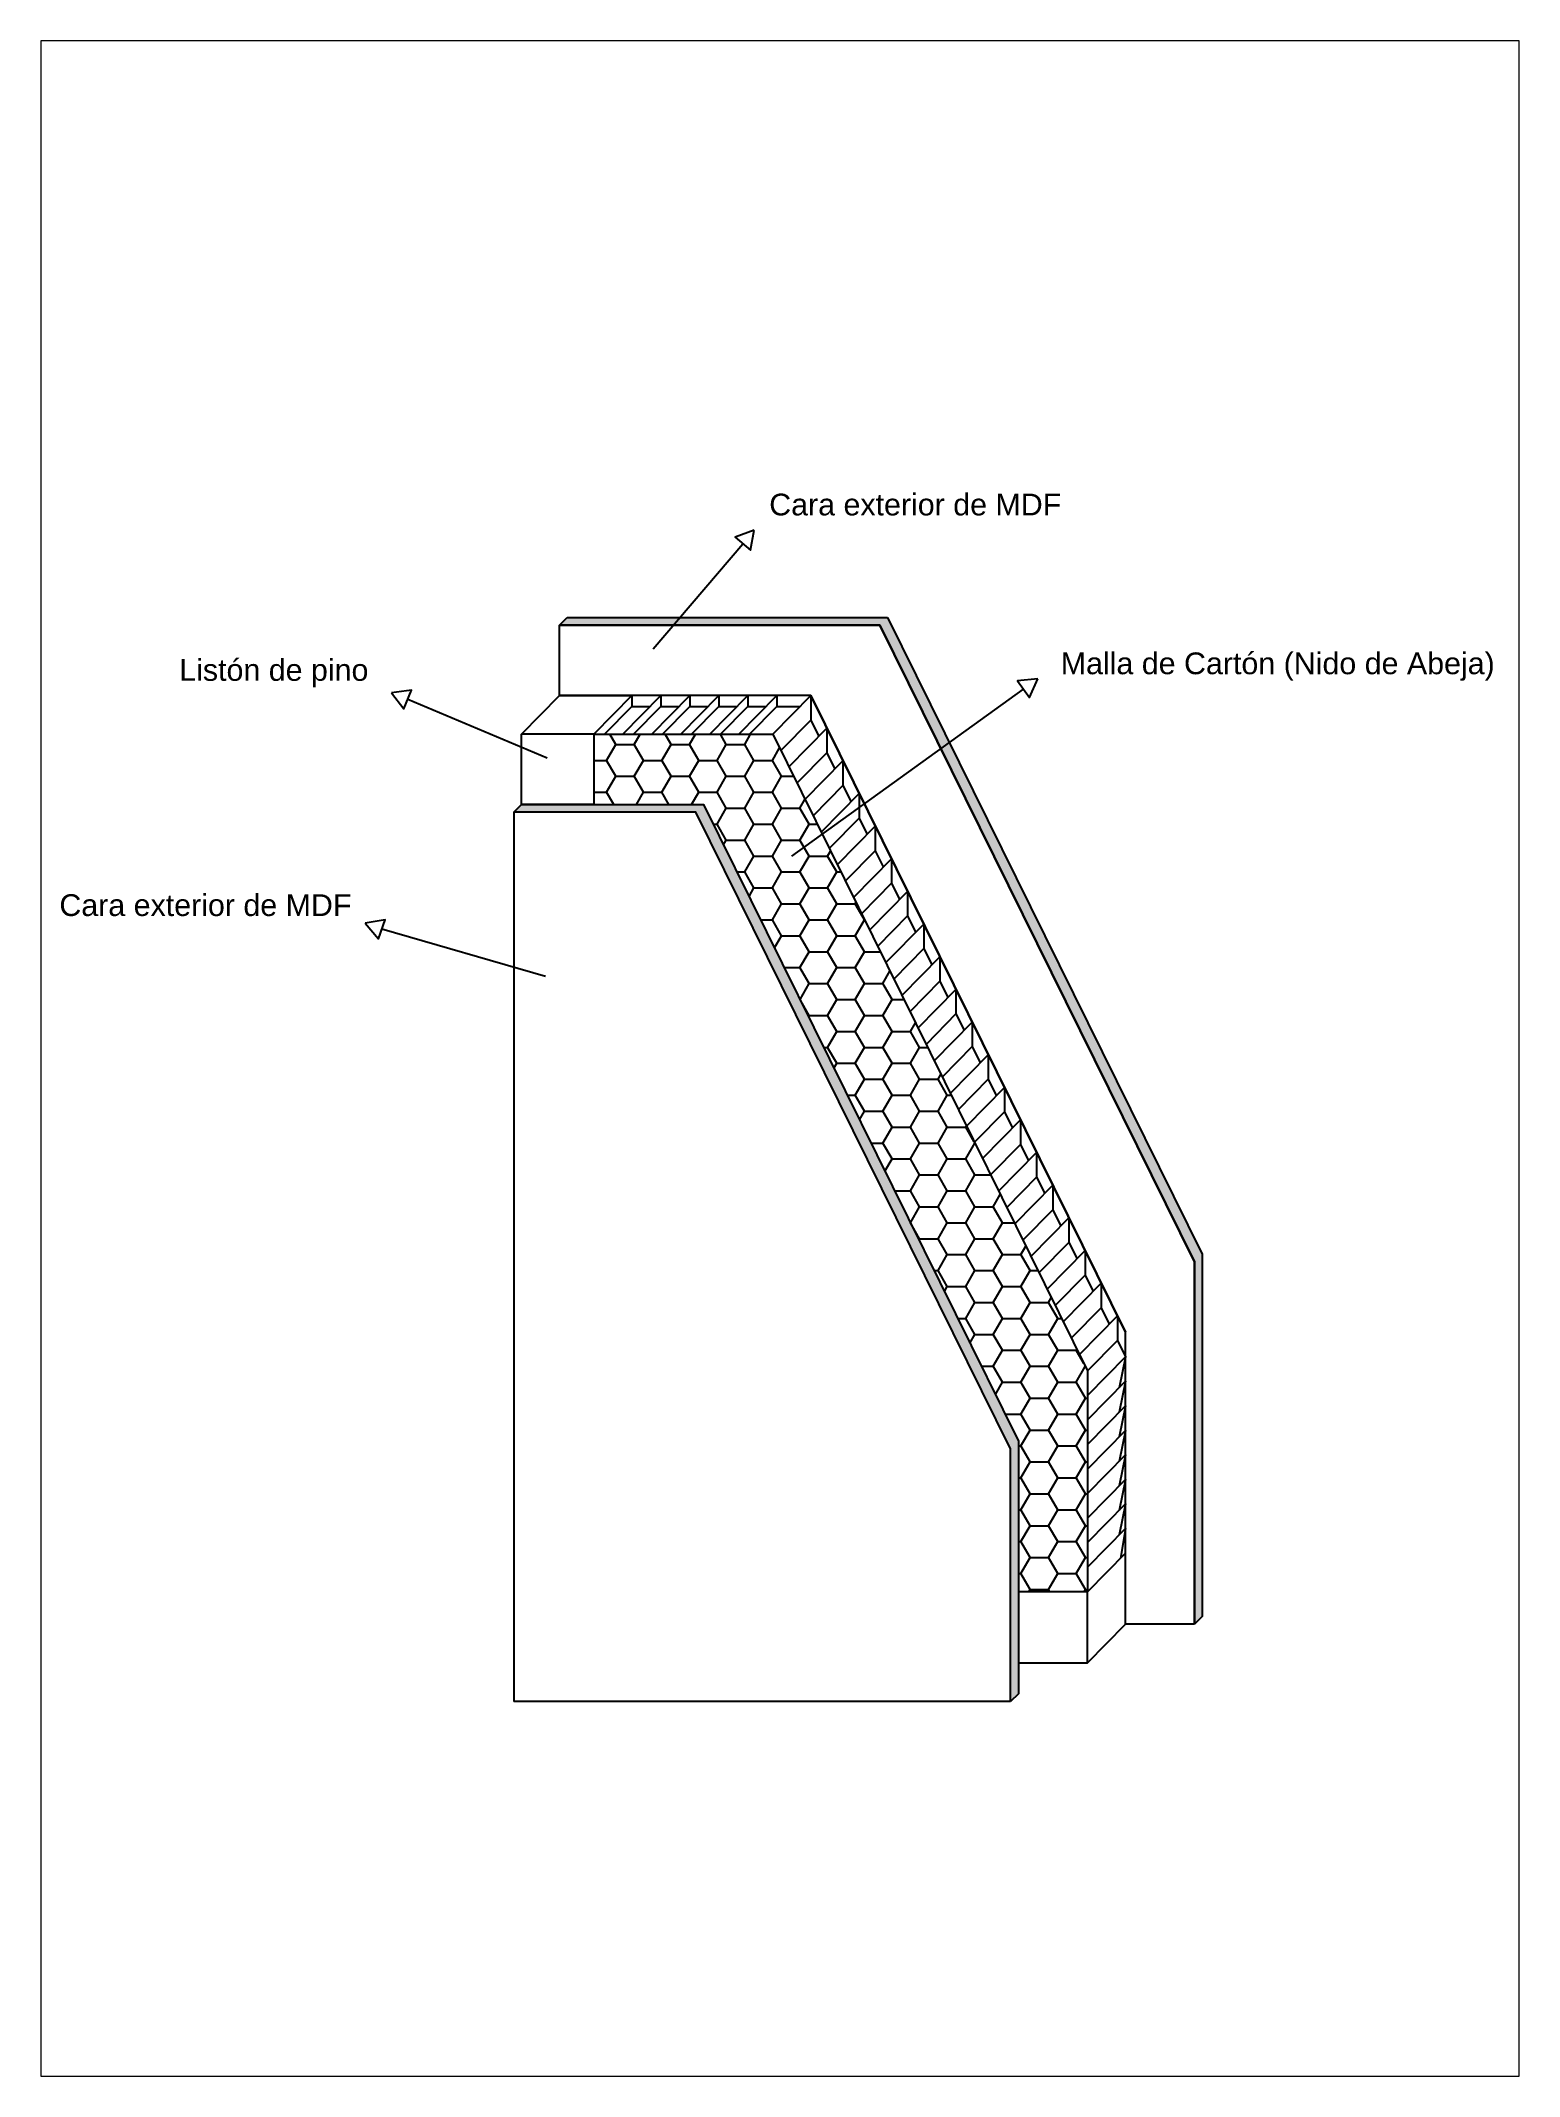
# Paper-space layout 'Presentación1' of a CAD drawing. Header units: millimetres. Extents: x 9 to 191, y 0 to 251.
# The model-space entities are those that its viewports show. They can reach past a viewport. Long polylines and large blocks are cut down to what shows.
import ezdxf

# ---------------------------------------------------------------- set-up
doc = ezdxf.new("R2010")
doc.units = ezdxf.units.MM
doc.layers.add('Capa1', color=252, linetype='Continuous')
doc.layers.add('Capa3', color=7, linetype='Continuous', plot=False)
doc.styles.get("Standard").update_dxf_attribs({"font": 'txt.shx'})

msp = doc.modelspace()

# ---------------------------------------------------------------- hatches: boundary and pattern name
at = {"layer": 'Capa1'}
for points in [[(1063.084, 2484.776), (1073.734, 2495.612), (1515.508, 2495.612), (1504.858, 2484.776)], [(1939.053, 1106.697), (1939.053, 1606.416), (1504.858, 2484.776), (1515.508, 2495.612), (1949.703, 1617.252), (1949.703, 1117.533)], [(1685.472, 1000), (1685.472, 1348.413), (1251.277, 2226.773), (1000, 2226.773), (1010.65, 2237.609), (1261.927, 2237.609), (1696.122, 1359.249), (1696.122, 1010.836)]]:
    msp.add_hatch(color=256, dxfattribs=at).paths.add_polyline_path(points)
h = msp.add_hatch(dxfattribs=at)
h.set_pattern_fill('HONEY', color=256, scale=8, style=0)
h.set_pattern_definition([(0, (-2516.802, 384.66), (38.1, 21.99704), [25.4, -50.8]), (120, (-2516.802, 384.66), (-38.1, 21.99705), [25.4, -50.8]), (60, (-2516.802, 384.66), (5e-06, 43.99409), [-50.8, 25.4])])
h.paths.add_polyline_path([(1110.65, 2334.518), (1110.65, 2237.609), (1261.927, 2237.609), (1696.122, 1359.249), (1696.122, 1151.514), (1791.371, 1151.514), (1791.371, 1456.158), (1357.175, 2334.518)])

# ---------------------------------------------------------------- linework, layer by layer
for p, q in [((1192.333, 2452.488), (1315.895, 2597.341)), ((1063.084, 2484.776), (1073.734, 2495.612)), ((1504.858, 2484.776), (1063.084, 2484.776)), ((1073.734, 2495.612), (1515.508, 2495.612)), ((1515.508, 2495.612), (1949.703, 1617.252)), ((1383.616, 2166.345), (1703.214, 2396.685)), ((1409.609, 2387.867), (1843.805, 1509.507)), ((1046.14, 2301.598), (853.669, 2382.336)), ((1110.65, 2334.518), (1010.65, 2334.518)), ((1357.175, 2334.518), (1791.371, 1456.158)), ((1357.175, 2334.518), (1791.371, 1456.158)), ((1000, 2226.773), (1000, 1000)), ((1043.821, 2000.12), (818.083, 2065.423)), ((1939.053, 1106.697), (1939.053, 1606.416)), ((1949.703, 1617.252), (1949.703, 1117.533)), ((1791.371, 1456.158), (1791.371, 1151.514)), ((1791.371, 1053.349), (1791.371, 1151.514)), ((1949.703, 1117.533), (1939.053, 1106.697)), ((1685.472, 1000), (1000, 1000))]:
    msp.add_line(p, q)
for points in [[(1331.668, 2615.832), (1305.219, 2606.448), (1326.571, 2588.235)], [(1939.053, 1106.697), (1843.805, 1106.697), (1843.805, 1509.507), (1409.609, 2387.867), (1063.084, 2387.867), (1063.084, 2484.776), (1504.858, 2484.776), (1939.053, 1606.416)], [(831.256, 2391.737), (848.241, 2369.396), (859.097, 2395.276)], [(1163.084, 2387.867), (1110.65, 2334.518), (1110.65, 2237.609), (1010.65, 2237.609), (1010.65, 2334.518), (1063.084, 2387.867)], [(1722.946, 2410.875), (1695.021, 2408.077), (1711.407, 2385.292)], [(1685.472, 1000), (1685.472, 1348.413), (1251.277, 2226.773), (1000, 2226.773), (1010.65, 2237.609), (1261.927, 2237.609), (1696.122, 1359.249), (1696.122, 1010.836)], [(795.217, 2073.659), (813.328, 2052.221), (822.838, 2078.625)], [(1696.122, 1151.514), (1696.122, 1053.349), (1791.371, 1053.349), (1843.805, 1106.697), (1843.805, 1204.862), (1791.371, 1151.514)]]:
    msp.add_lwpolyline(points, close=True)
for p, q in [((1939.053, 1606.416), (1504.858, 2484.776)), ((1150.65, 2334.518), (1203.084, 2387.867)), ((1163.084, 2387.867), (1163.084, 2372.867)), ((1190.65, 2334.518), (1243.084, 2387.867)), ((1203.084, 2387.867), (1203.084, 2372.867)), ((1230.65, 2334.518), (1283.084, 2387.867)), ((1243.084, 2387.867), (1243.084, 2372.867)), ((1270.65, 2334.518), (1323.084, 2387.867)), ((1283.084, 2387.867), (1283.084, 2372.867)), ((1310.65, 2334.518), (1363.084, 2387.867)), ((1323.084, 2387.867), (1323.084, 2372.867)), ((1409.609, 2387.867), (1357.175, 2334.518)), ((1363.084, 2387.867), (1363.084, 2372.867)), ((1409.609, 2387.867), (1409.609, 2354.017)), ((1125.393, 2334.518), (1163.084, 2372.867)), ((1163.084, 2372.867), (1188.341, 2372.867)), ((1165.393, 2334.518), (1203.084, 2372.867)), ((1203.084, 2372.867), (1228.341, 2372.867)), ((1205.393, 2334.518), (1243.084, 2372.867)), ((1243.084, 2372.867), (1268.341, 2372.867)), ((1245.393, 2334.518), (1283.084, 2372.867)), ((1283.084, 2372.867), (1308.341, 2372.867)), ((1285.393, 2334.518), (1323.084, 2372.867)), ((1323.084, 2372.867), (1348.341, 2372.867)), ((1325.393, 2334.518), (1363.084, 2372.867)), ((1363.084, 2372.867), (1394.866, 2372.867)), ((1110.65, 2334.518), (1357.175, 2334.518)), ((1409.609, 2354.017), (1368.308, 2311.996)), ((1431.876, 2342.823), (1379.442, 2289.474)), ((1409.609, 2354.017), (1420.743, 2331.495)), ((1431.876, 2342.823), (1431.876, 2308.973)), ((1431.876, 2308.973), (1390.575, 2266.952)), ((1431.876, 2308.973), (1443.009, 2286.451)), ((1454.142, 2297.779), (1401.708, 2244.43)), ((1454.142, 2297.779), (1454.142, 2263.929)), ((1454.142, 2263.929), (1412.841, 2221.908)), ((1476.409, 2252.735), (1423.974, 2199.386)), ((1454.142, 2263.929), (1465.275, 2241.407)), ((1476.409, 2252.735), (1476.409, 2218.885)), ((1476.409, 2218.885), (1435.108, 2176.864)), ((1476.409, 2218.885), (1487.542, 2196.363)), ((1498.675, 2207.69), (1446.241, 2154.342)), ((1498.675, 2207.69), (1498.675, 2173.841)), ((1498.675, 2173.841), (1457.374, 2131.82)), ((1520.941, 2162.646), (1468.507, 2109.298)), ((1498.675, 2173.841), (1509.808, 2151.319)), ((1520.941, 2162.646), (1520.941, 2128.797)), ((1520.941, 2128.797), (1479.64, 2086.776)), ((1543.208, 2117.602), (1490.774, 2064.254)), ((1520.941, 2128.797), (1532.075, 2106.275)), ((1543.208, 2117.602), (1543.208, 2083.753)), ((1543.208, 2083.753), (1501.907, 2041.732)), ((1543.208, 2083.753), (1554.341, 2061.231)), ((1565.474, 2072.558), (1513.04, 2019.21)), ((1565.474, 2072.558), (1565.474, 2038.709)), ((1565.474, 2038.709), (1524.173, 1996.688)), ((1587.741, 2027.514), (1535.307, 1974.165)), ((1565.474, 2038.709), (1576.608, 2016.187)), ((1587.741, 2027.514), (1587.741, 1993.665)), ((1587.741, 1993.665), (1546.44, 1951.643)), ((1610.007, 1982.47), (1557.573, 1929.121)), ((1587.741, 1993.665), (1598.874, 1971.143)), ((1610.007, 1982.47), (1610.007, 1948.621)), ((1610.007, 1948.621), (1568.706, 1906.599)), ((1610.007, 1948.621), (1621.14, 1926.099)), ((1632.274, 1937.426), (1579.839, 1884.077)), ((1632.274, 1937.426), (1632.274, 1903.576)), ((1632.274, 1903.576), (1590.973, 1861.555)), ((1654.54, 1892.382), (1602.106, 1839.033)), ((1632.274, 1903.576), (1643.407, 1881.054)), ((1654.54, 1892.382), (1654.54, 1858.532)), ((1654.54, 1858.532), (1613.239, 1816.511)), ((1654.54, 1858.532), (1665.673, 1836.01)), ((1676.806, 1847.338), (1624.372, 1793.989)), ((1676.806, 1847.338), (1676.806, 1813.488)), ((1676.806, 1813.488), (1635.505, 1771.467)), ((1699.073, 1802.294), (1646.639, 1748.945)), ((1676.806, 1813.488), (1687.94, 1790.966)), ((1699.073, 1802.294), (1699.073, 1768.444)), ((1699.073, 1768.444), (1657.772, 1726.423)), ((1721.339, 1757.25), (1668.905, 1703.901)), ((1699.073, 1768.444), (1710.206, 1745.922)), ((1721.339, 1757.25), (1721.339, 1723.4)), ((1721.339, 1723.4), (1680.038, 1681.379)), ((1721.339, 1723.4), (1732.473, 1700.878)), ((1743.606, 1712.205), (1691.172, 1658.857)), ((1743.606, 1712.205), (1743.606, 1678.356)), ((1743.606, 1678.356), (1702.305, 1636.335)), ((1765.872, 1667.161), (1713.438, 1613.813)), ((1743.606, 1678.356), (1754.739, 1655.834)), ((1765.872, 1667.161), (1765.872, 1633.312)), ((1765.872, 1633.312), (1724.571, 1591.291)), ((1765.872, 1633.312), (1777.005, 1610.79)), ((1788.139, 1622.117), (1735.704, 1568.769)), ((1788.139, 1622.117), (1788.139, 1588.268)), ((1788.139, 1588.268), (1746.838, 1546.247)), ((1810.405, 1577.073), (1757.971, 1523.725)), ((1788.139, 1588.268), (1799.272, 1565.746)), ((1810.405, 1577.073), (1810.405, 1543.224)), ((1810.405, 1543.224), (1769.104, 1501.202)), ((1832.672, 1532.029), (1780.237, 1478.68)), ((1810.405, 1543.224), (1821.538, 1520.702)), ((1832.672, 1532.029), (1832.672, 1498.18)), ((1832.672, 1498.18), (1791.371, 1456.158)), ((1832.672, 1498.18), (1843.805, 1475.658)), ((1843.805, 1475.658), (1791.371, 1422.309)), ((1843.805, 1475.658), (1835.031, 1432.881)), ((1843.805, 1441.808), (1791.371, 1388.46)), ((1843.805, 1441.808), (1835.031, 1399.032)), ((1843.805, 1407.959), (1791.371, 1354.61)), ((1843.805, 1407.959), (1835.031, 1365.182)), ((1843.805, 1374.109), (1791.371, 1320.761)), ((1843.805, 1374.109), (1835.031, 1331.333)), ((1843.805, 1340.26), (1791.371, 1286.911)), ((1843.805, 1340.26), (1835.031, 1297.483)), ((1843.805, 1306.411), (1791.371, 1253.062)), ((1843.805, 1306.411), (1835.031, 1263.634)), ((1843.805, 1272.561), (1791.371, 1219.213)), ((1843.805, 1272.561), (1835.031, 1229.785)), ((1843.805, 1238.712), (1791.371, 1185.363)), ((1843.805, 1238.712), (1836.952, 1197.89))]:
    msp.add_line(p, q, dxfattribs=at)

# ---------------------------------------------------------------- texts
at = {"char_height": 30, "attachment_point": 1}
for s, insert, width in [('{\\fArial|b0|i0|c0|p34;Cara exterior de MDF}', (1352.424, 2666.367), 427.02956), ('{\\fArial|b0|i0|c0|p34;Malla de Cartón (Nido de Abeja)}', (1754.602, 2447.277), 655.91432), ('{\\fArial|b0|i0|c0|p34;Listón de pino}', (538.577, 2438.157), 297.52201), ('{\\fArial|b0|i0|c0|p34;Cara exterior de MDF}', (373.221, 2113.693), 427.02956)]:
    msp.add_mtext(s, dxfattribs=dict(at, insert=insert, width=width))

psp = doc.layouts.new('Presentación1')

# ---------------------------------------------------------------- viewports
at = {"layer": 'Capa3'}
psp.add_viewport(center=(99.73, 125.68), size=(181.87, 250.405), view_center_point=(1367.289, 1887.069), view_height=2808.2563, dxfattribs=at)

doc.saveas('drawing.dxf')
